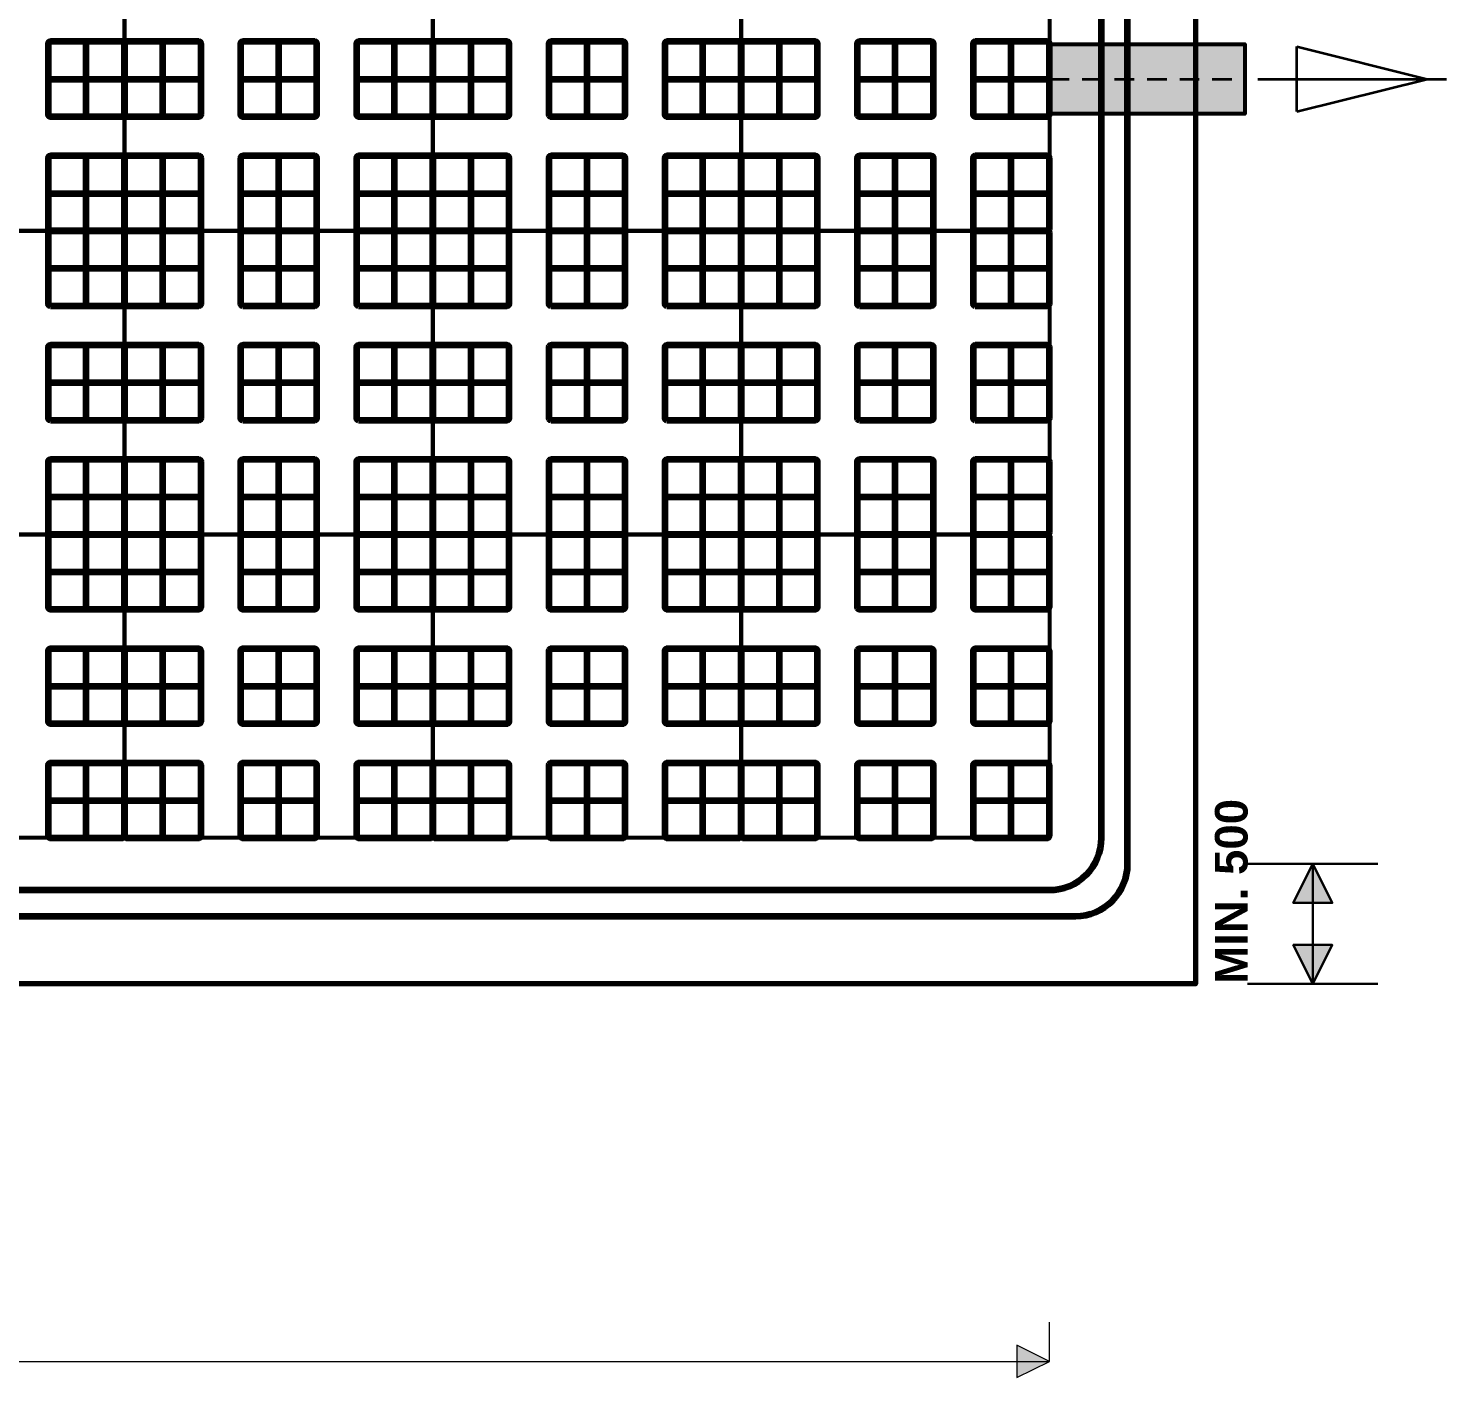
# Model space of a CAD drawing. Header units: millimetres. Extents: x 0 to 286, y 0 to 148.
# Drawn here: x 201 to 277.9, y 0.3 to 73.4 of the extents above; entities that cross this region are included whole.
import ezdxf

# ---------------------------------------------------------------- set-up
doc = ezdxf.new("R2010")
doc.units = ezdxf.units.MM
doc.linetypes.add('DASH_3_2', pattern=[1.763889, 1.058333, -0.705556])
for name, color, linetype in [('FILL', 7, 'Continuous'), ('LINES', 7, 'Continuous'), ('TEXT', 7, 'Continuous')]:
    doc.layers.add(name, color=color, linetype=linetype)
doc.styles.add('ARIAL_BOLD', font='arialbd.ttf')

msp = doc.modelspace()

# ---------------------------------------------------------------- hatches: boundary and pattern name
at = {"layer": 'FILL', "true_color": 0xbfbfbf}
msp.add_hatch(color=7, dxfattribs=at).paths.add_polyline_path([(256.336, 72.561), (266.919, 72.561), (266.919, 68.781), (256.336, 68.781)])
at = {"layer": 'FILL'}
for points in [[(270.598, 28.128), (269.54, 26.012), (271.657, 26.012)], [(270.598, 21.627), (269.54, 23.744), (271.657, 23.744)], [(256.336, 1.166), (254.572, 2.048), (254.572, 0.284)]]:
    msp.add_hatch(color=7, dxfattribs=at).paths.add_polyline_path(points)

# ---------------------------------------------------------------- linework, layer by layer
at = {"layer": 'LINES', "lineweight": 106}
for p, q in [((204.147, 68.642), (204.147, 72.701)), ((208.29, 68.642), (208.29, 72.701)), ((214.571, 68.642), (214.571, 72.701)), ((220.853, 68.642), (220.853, 72.701)), ((224.996, 68.642), (224.996, 72.701)), ((231.277, 68.642), (231.277, 72.701)), ((237.559, 68.642), (237.559, 72.701)), ((241.702, 68.642), (241.702, 72.701)), ((247.983, 68.642), (247.983, 72.701)), ((254.265, 68.642), (254.265, 72.701)), ((202.075, 70.671), (206.218, 70.671)), ((206.218, 70.671), (210.361, 70.671)), ((212.5, 70.671), (216.643, 70.671)), ((218.781, 70.671), (222.924, 70.671)), ((222.924, 70.671), (227.067, 70.671)), ((229.206, 70.671), (233.349, 70.671)), ((235.487, 70.671), (239.63, 70.671)), ((239.63, 70.671), (243.773, 70.671)), ((245.912, 70.671), (250.055, 70.671)), ((252.193, 70.671), (256.336, 70.671)), ((204.147, 62.445), (204.147, 66.503)), ((208.29, 62.445), (208.29, 66.503)), ((214.571, 62.445), (214.571, 66.503)), ((220.853, 62.445), (220.853, 66.503)), ((224.996, 62.445), (224.996, 66.503)), ((231.277, 62.445), (231.277, 66.503)), ((237.559, 62.445), (237.559, 66.503)), ((241.702, 62.445), (241.702, 66.503)), ((247.983, 62.445), (247.983, 66.503)), ((254.265, 62.445), (254.265, 66.503)), ((202.075, 64.474), (206.218, 64.474)), ((206.218, 64.474), (210.361, 64.474)), ((212.5, 64.474), (216.643, 64.474)), ((218.781, 64.474), (222.924, 64.474)), ((222.924, 64.474), (227.067, 64.474)), ((229.206, 64.474), (233.349, 64.474)), ((235.487, 64.474), (239.63, 64.474)), ((239.63, 64.474), (243.773, 64.474)), ((245.912, 64.474), (250.055, 64.474)), ((252.193, 64.474), (256.336, 64.474)), ((204.147, 58.387), (204.147, 62.445)), ((208.29, 58.387), (208.29, 62.445)), ((214.571, 58.387), (214.571, 62.445)), ((220.853, 58.387), (220.853, 62.445)), ((224.996, 58.387), (224.996, 62.445)), ((231.277, 58.387), (231.277, 62.445)), ((237.559, 58.387), (237.559, 62.445)), ((241.702, 58.387), (241.702, 62.445)), ((247.983, 58.387), (247.983, 62.445)), ((254.265, 58.387), (254.265, 62.445)), ((202.075, 60.416), (206.218, 60.416)), ((206.218, 60.416), (210.361, 60.416)), ((212.5, 60.416), (216.643, 60.416)), ((218.781, 60.416), (222.924, 60.416)), ((222.924, 60.416), (227.067, 60.416)), ((229.206, 60.416), (233.349, 60.416)), ((235.487, 60.416), (239.63, 60.416)), ((239.63, 60.416), (243.773, 60.416)), ((245.912, 60.416), (250.055, 60.416)), ((252.193, 60.416), (256.336, 60.416)), ((204.147, 52.189), (204.147, 56.248)), ((208.29, 52.189), (208.29, 56.248)), ((214.571, 52.189), (214.571, 56.248)), ((220.853, 52.189), (220.853, 56.248)), ((224.996, 52.189), (224.996, 56.248)), ((231.277, 52.189), (231.277, 56.248)), ((237.559, 52.189), (237.559, 56.248)), ((241.702, 52.189), (241.702, 56.248)), ((247.983, 52.189), (247.983, 56.248)), ((254.265, 52.189), (254.265, 56.248)), ((202.075, 54.219), (206.218, 54.219)), ((206.218, 54.219), (210.361, 54.219)), ((212.5, 54.219), (216.643, 54.219)), ((218.781, 54.219), (222.924, 54.219)), ((222.924, 54.219), (227.067, 54.219)), ((229.206, 54.219), (233.349, 54.219)), ((235.487, 54.219), (239.63, 54.219)), ((239.63, 54.219), (243.773, 54.219)), ((245.912, 54.219), (250.055, 54.219)), ((252.193, 54.219), (256.336, 54.219)), ((204.147, 45.992), (204.147, 50.051)), ((208.29, 45.992), (208.29, 50.051)), ((214.571, 45.992), (214.571, 50.051)), ((220.853, 45.992), (220.853, 50.051)), ((224.996, 45.992), (224.996, 50.051)), ((231.277, 45.992), (231.277, 50.051)), ((237.559, 45.992), (237.559, 50.051)), ((241.702, 45.992), (241.702, 50.051)), ((247.983, 45.992), (247.983, 50.051)), ((254.265, 45.992), (254.265, 50.051)), ((202.075, 48.021), (206.218, 48.021)), ((206.218, 48.021), (210.361, 48.021)), ((212.5, 48.021), (216.643, 48.021)), ((218.781, 48.021), (222.924, 48.021)), ((222.924, 48.021), (227.067, 48.021)), ((229.206, 48.021), (233.349, 48.021)), ((235.487, 48.021), (239.63, 48.021)), ((239.63, 48.021), (243.773, 48.021)), ((245.912, 48.021), (250.055, 48.021)), ((252.193, 48.021), (256.336, 48.021)), ((204.147, 41.934), (204.147, 45.992)), ((208.29, 41.934), (208.29, 45.992)), ((214.571, 41.934), (214.571, 45.992)), ((220.853, 41.934), (220.853, 45.992)), ((224.996, 41.934), (224.996, 45.992)), ((231.277, 41.934), (231.277, 45.992)), ((237.559, 41.934), (237.559, 45.992)), ((241.702, 41.934), (241.702, 45.992)), ((247.983, 41.934), (247.983, 45.992)), ((254.265, 41.934), (254.265, 45.992)), ((202.075, 43.963), (206.218, 43.963)), ((206.218, 43.963), (210.361, 43.963)), ((212.5, 43.963), (216.643, 43.963)), ((218.781, 43.963), (222.924, 43.963)), ((222.924, 43.963), (227.067, 43.963)), ((229.206, 43.963), (233.349, 43.963)), ((235.487, 43.963), (239.63, 43.963)), ((239.63, 43.963), (243.773, 43.963)), ((245.912, 43.963), (250.055, 43.963)), ((252.193, 43.963), (256.336, 43.963)), ((204.147, 35.737), (204.147, 39.795)), ((208.29, 35.737), (208.29, 39.795)), ((214.571, 35.737), (214.571, 39.795)), ((220.853, 35.737), (220.853, 39.795)), ((224.996, 35.737), (224.996, 39.795)), ((231.277, 35.737), (231.277, 39.795)), ((237.559, 35.737), (237.559, 39.795)), ((241.702, 35.737), (241.702, 39.795)), ((247.983, 35.737), (247.983, 39.795)), ((254.265, 35.737), (254.265, 39.795)), ((202.075, 37.766), (206.218, 37.766)), ((206.218, 37.766), (210.361, 37.766)), ((212.5, 37.766), (216.643, 37.766)), ((218.781, 37.766), (222.924, 37.766)), ((222.924, 37.766), (227.067, 37.766)), ((229.206, 37.766), (233.349, 37.766)), ((235.487, 37.766), (239.63, 37.766)), ((239.63, 37.766), (243.773, 37.766)), ((245.912, 37.766), (250.055, 37.766)), ((252.193, 37.766), (256.336, 37.766)), ((204.147, 29.54), (204.147, 33.598)), ((208.29, 29.54), (208.29, 33.598)), ((214.571, 29.54), (214.571, 33.598)), ((220.853, 29.54), (220.853, 33.598)), ((224.996, 29.54), (224.996, 33.598)), ((231.277, 29.54), (231.277, 33.598)), ((237.559, 29.54), (237.559, 33.598)), ((241.702, 29.54), (241.702, 33.598)), ((247.983, 29.54), (247.983, 33.598)), ((254.265, 29.54), (254.265, 33.598)), ((202.075, 31.569), (206.218, 31.569)), ((206.218, 31.569), (210.361, 31.569)), ((212.5, 31.569), (216.643, 31.569)), ((218.781, 31.569), (222.924, 31.569)), ((222.924, 31.569), (227.067, 31.569)), ((229.206, 31.569), (233.349, 31.569)), ((235.487, 31.569), (239.63, 31.569)), ((239.63, 31.569), (243.773, 31.569)), ((245.912, 31.569), (250.055, 31.569)), ((252.193, 31.569), (256.336, 31.569))]:
    msp.add_line(p, q, dxfattribs=at)
at = {"layer": 'LINES', "lineweight": 35, "true_color": 0x0000ff}
for p, q in [((269.742, 72.435), (276.797, 70.671)), ((269.742, 68.907), (269.742, 72.435)), ((267.625, 70.671), (277.856, 70.671)), ((269.742, 68.907), (276.797, 70.671))]:
    msp.add_line(p, q, dxfattribs=at)
at = {"layer": 'LINES', "linetype": 'DASH_3_2', "lineweight": 35, "true_color": 0x999999}
msp.add_line((256.336, 70.671), (266.919, 70.671), dxfattribs=at)
at = {"layer": 'LINES', "lineweight": 30}
for p, q in [((267.071, 28.128), (274.126, 28.128)), ((270.598, 21.627), (270.598, 28.128)), ((267.071, 21.627), (274.126, 21.627))]:
    msp.add_line(p, q, dxfattribs=at)
at = {"layer": 'LINES', "lineweight": 20}
for p, q in [((256.336, 1.166), (256.336, 3.283)), ((39.158, 1.166), (256.336, 1.166))]:
    msp.add_line(p, q, dxfattribs=at)
at = {"layer": 'LINES', "lineweight": 70, "true_color": 0xff0000}
msp.add_lwpolyline([(31.246, 136.168), (264.248, 136.168), (264.248, 21.627), (31.246, 21.627)], close=True, dxfattribs=at)
at = {"layer": 'LINES', "lineweight": 90}
for points in [[(37.747, 25.306), (257.747, 25.306, 0.414214), (260.569, 28.128), (260.569, 129.667, 0.414214), (257.747, 132.489), (37.747, 132.489, 0.414214), (34.925, 129.667), (34.925, 28.128, 0.414214)], [(39.158, 26.717), (256.336, 26.717, 0.414214), (259.158, 29.54), (259.158, 128.256, 0.414214), (256.336, 131.078), (39.158, 131.078, 0.414214), (36.336, 128.256), (36.336, 29.54, 0.414214)]]:
    msp.add_lwpolyline(points, format="xyb", close=True, dxfattribs=at)
at = {"layer": 'LINES', "lineweight": 53}
for points in [[(189.512, 78.898), (206.218, 78.898), (206.218, 62.445), (189.512, 62.445)], [(206.218, 78.898), (222.924, 78.898), (222.924, 62.445), (206.218, 62.445)], [(222.924, 78.898), (239.63, 78.898), (239.63, 62.445), (222.924, 62.445)], [(239.63, 78.898), (256.336, 78.898), (256.336, 62.445), (239.63, 62.445)], [(256.336, 72.561), (266.919, 72.561), (266.919, 68.781), (256.336, 68.781)], [(189.512, 62.445), (206.218, 62.445), (206.218, 45.992), (189.512, 45.992)], [(206.218, 62.445), (222.924, 62.445), (222.924, 45.992), (206.218, 45.992)], [(222.924, 62.445), (239.63, 62.445), (239.63, 45.992), (222.924, 45.992)], [(239.63, 62.445), (256.336, 62.445), (256.336, 45.992), (239.63, 45.992)], [(189.512, 45.992), (206.218, 45.992), (206.218, 29.54), (189.512, 29.54)], [(206.218, 45.992), (222.924, 45.992), (222.924, 29.54), (206.218, 29.54)], [(222.924, 45.992), (239.63, 45.992), (239.63, 29.54), (222.924, 29.54)], [(239.63, 45.992), (256.336, 45.992), (256.336, 29.54), (239.63, 29.54)]]:
    msp.add_lwpolyline(points, close=True, dxfattribs=at)
at = {"layer": 'LINES', "lineweight": 106}
for points in [[(202.197, 68.642), (206.096, 68.642, 0.414214), (206.218, 68.764), (206.218, 72.579, 0.41411), (206.096, 72.701), (202.197, 72.701, 0.414317), (202.075, 72.579), (202.075, 68.764, 0.414214)], [(206.34, 68.642), (210.239, 68.642, 0.414214), (210.361, 68.764), (210.361, 72.579, 0.41411), (210.239, 72.701), (206.34, 72.701, 0.414317), (206.218, 72.579), (206.218, 68.764, 0.414214)], [(212.622, 68.642), (216.521, 68.642, 0.414214), (216.643, 68.764), (216.643, 72.579, 0.41411), (216.521, 72.701), (212.622, 72.701, 0.414265), (212.5, 72.579), (212.5, 68.764, 0.414265)], [(218.903, 68.642), (222.802, 68.642, 0.41411), (222.924, 68.764), (222.924, 72.579, 0.414214), (222.802, 72.701), (218.903, 72.701, 0.414317), (218.781, 72.579), (218.781, 68.764, 0.414214)], [(223.046, 68.642), (226.945, 68.642, 0.414214), (227.067, 68.764), (227.067, 72.579, 0.41411), (226.945, 72.701), (223.046, 72.701, 0.414317), (222.924, 72.579), (222.924, 68.764, 0.414214)], [(229.327, 68.642), (233.227, 68.642, 0.41411), (233.349, 68.764), (233.349, 72.579, 0.414214), (233.227, 72.701), (229.327, 72.701, 0.414317), (229.206, 72.579), (229.206, 68.764, 0.414214)], [(235.609, 68.642), (239.508, 68.642, 0.414214), (239.63, 68.764), (239.63, 72.579, 0.41411), (239.508, 72.701), (235.609, 72.701, 0.414214), (235.487, 72.579), (235.487, 68.764, 0.414317)], [(239.752, 68.642), (243.651, 68.642, 0.41411), (243.773, 68.764), (243.773, 72.579, 0.414214), (243.651, 72.701), (239.752, 72.701, 0.414317), (239.63, 72.579), (239.63, 68.764, 0.414214)], [(246.033, 68.642), (249.933, 68.642, 0.414214), (250.055, 68.764), (250.055, 72.579, 0.41411), (249.933, 72.701), (246.033, 72.701, 0.414214), (245.912, 72.579), (245.912, 68.764, 0.414317)], [(252.315, 68.642), (256.214, 68.642, 0.414214), (256.336, 68.764), (256.336, 72.579, 0.41411), (256.214, 72.701), (252.315, 72.701, 0.414317), (252.193, 72.579), (252.193, 68.764, 0.414214)], [(202.197, 62.445), (206.096, 62.445, 0.414214), (206.218, 62.567), (206.218, 66.382, 0.414214), (206.096, 66.503), (202.197, 66.503, 0.414214), (202.075, 66.382), (202.075, 62.567, 0.414214)], [(206.34, 62.445), (210.239, 62.445, 0.414214), (210.361, 62.567), (210.361, 66.382, 0.414214), (210.239, 66.503), (206.34, 66.503, 0.414214), (206.218, 66.382), (206.218, 62.567, 0.414214)], [(212.622, 62.445), (216.521, 62.445, 0.414214), (216.643, 62.567), (216.643, 66.382, 0.414214), (216.521, 66.503), (212.622, 66.503, 0.414162), (212.5, 66.382), (212.5, 62.567, 0.414265)], [(218.903, 62.445), (222.802, 62.445, 0.41411), (222.924, 62.567), (222.924, 66.382, 0.414317), (222.802, 66.503), (218.903, 66.503, 0.414214), (218.781, 66.382), (218.781, 62.567, 0.414214)], [(223.046, 62.445), (226.945, 62.445, 0.414214), (227.067, 62.567), (227.067, 66.382, 0.414214), (226.945, 66.503), (223.046, 66.503, 0.414214), (222.924, 66.382), (222.924, 62.567, 0.414214)], [(229.327, 62.445), (233.227, 62.445, 0.41411), (233.349, 62.567), (233.349, 66.382, 0.414317), (233.227, 66.503), (229.327, 66.503, 0.414214), (229.206, 66.382), (229.206, 62.567, 0.414214)], [(235.609, 62.445), (239.508, 62.445, 0.414214), (239.63, 62.567), (239.63, 66.382, 0.414214), (239.508, 66.503), (235.609, 66.503, 0.41411), (235.487, 66.382), (235.487, 62.567, 0.414317)], [(239.752, 62.445), (243.651, 62.445, 0.41411), (243.773, 62.567), (243.773, 66.382, 0.414317), (243.651, 66.503), (239.752, 66.503, 0.414214), (239.63, 66.382), (239.63, 62.567, 0.414214)], [(246.033, 62.445), (249.933, 62.445, 0.414214), (250.055, 62.567), (250.055, 66.382, 0.414214), (249.933, 66.503), (246.033, 66.503, 0.41411), (245.912, 66.382), (245.912, 62.567, 0.414317)], [(252.315, 62.445), (256.214, 62.445, 0.414214), (256.336, 62.567), (256.336, 66.382, 0.414214), (256.214, 66.503), (252.315, 66.503, 0.414214), (252.193, 66.382), (252.193, 62.567, 0.414214)], [(202.197, 58.387), (206.096, 58.387, 0.414317), (206.218, 58.508), (206.218, 62.323, 0.414214), (206.096, 62.445), (202.197, 62.445, 0.414214), (202.075, 62.323), (202.075, 58.508, 0.41411)], [(206.34, 58.387), (210.239, 58.387, 0.414317), (210.361, 58.508), (210.361, 62.323, 0.414214), (210.239, 62.445), (206.34, 62.445, 0.414214), (206.218, 62.323), (206.218, 58.508, 0.41411)], [(212.622, 58.387), (216.521, 58.387, 0.414317), (216.643, 58.508), (216.643, 62.323, 0.414214), (216.521, 62.445), (212.622, 62.445, 0.414162), (212.5, 62.323), (212.5, 58.508, 0.414162)], [(218.903, 58.387), (222.802, 58.387, 0.414214), (222.924, 58.508), (222.924, 62.323, 0.414317), (222.802, 62.445), (218.903, 62.445, 0.414214), (218.781, 62.323), (218.781, 58.508, 0.41411)], [(223.046, 58.387), (226.945, 58.387, 0.414317), (227.067, 58.508), (227.067, 62.323, 0.414214), (226.945, 62.445), (223.046, 62.445, 0.414214), (222.924, 62.323), (222.924, 58.508, 0.41411)], [(229.327, 58.387), (233.227, 58.387, 0.414214), (233.349, 58.508), (233.349, 62.323, 0.414317), (233.227, 62.445), (229.327, 62.445, 0.414214), (229.206, 62.323), (229.206, 58.508, 0.41411)], [(235.609, 58.387), (239.508, 58.387, 0.414317), (239.63, 58.508), (239.63, 62.323, 0.414214), (239.508, 62.445), (235.609, 62.445, 0.41411), (235.487, 62.323), (235.487, 58.508, 0.414214)], [(239.752, 58.387), (243.651, 58.387, 0.414214), (243.773, 58.508), (243.773, 62.323, 0.414317), (243.651, 62.445), (239.752, 62.445, 0.414214), (239.63, 62.323), (239.63, 58.508, 0.41411)], [(246.033, 58.387), (249.933, 58.387, 0.414317), (250.055, 58.508), (250.055, 62.323, 0.414214), (249.933, 62.445), (246.033, 62.445, 0.41411), (245.912, 62.323), (245.912, 58.508, 0.414214)], [(252.315, 58.387), (256.214, 58.387, 0.414317), (256.336, 58.508), (256.336, 62.323, 0.414214), (256.214, 62.445), (252.315, 62.445, 0.414214), (252.193, 62.323), (252.193, 58.508, 0.41411)], [(202.197, 52.189), (206.096, 52.189, 0.414214), (206.218, 52.311), (206.218, 56.126, 0.414162), (206.096, 56.248), (202.197, 56.248, 0.414265), (202.075, 56.126), (202.075, 52.311, 0.414214)], [(206.34, 52.189), (210.239, 52.189, 0.414214), (210.361, 52.311), (210.361, 56.126, 0.414162), (210.239, 56.248), (206.34, 56.248, 0.414265), (206.218, 56.126), (206.218, 52.311, 0.414214)], [(212.622, 52.189), (216.521, 52.189, 0.414214), (216.643, 52.311), (216.643, 56.126, 0.414162), (216.521, 56.248), (212.622, 56.248, 0.414214), (212.5, 56.126), (212.5, 52.311, 0.414265)], [(218.903, 52.189), (222.802, 52.189, 0.41411), (222.924, 52.311), (222.924, 56.126, 0.414265), (222.802, 56.248), (218.903, 56.248, 0.414265), (218.781, 56.126), (218.781, 52.311, 0.414214)], [(223.046, 52.189), (226.945, 52.189, 0.414214), (227.067, 52.311), (227.067, 56.126, 0.414162), (226.945, 56.248), (223.046, 56.248, 0.414265), (222.924, 56.126), (222.924, 52.311, 0.414214)], [(229.327, 52.189), (233.227, 52.189, 0.41411), (233.349, 52.311), (233.349, 56.126, 0.414265), (233.227, 56.248), (229.327, 56.248, 0.414265), (229.206, 56.126), (229.206, 52.311, 0.414214)], [(235.609, 52.189), (239.508, 52.189, 0.414214), (239.63, 52.311), (239.63, 56.126, 0.414162), (239.508, 56.248), (235.609, 56.248, 0.414162), (235.487, 56.126), (235.487, 52.311, 0.414317)], [(239.752, 52.189), (243.651, 52.189, 0.41411), (243.773, 52.311), (243.773, 56.126, 0.414265), (243.651, 56.248), (239.752, 56.248, 0.414265), (239.63, 56.126), (239.63, 52.311, 0.414214)], [(246.033, 52.189), (249.933, 52.189, 0.414214), (250.055, 52.311), (250.055, 56.126, 0.414162), (249.933, 56.248), (246.033, 56.248, 0.414162), (245.912, 56.126), (245.912, 52.311, 0.414317)], [(252.315, 52.189), (256.214, 52.189, 0.414214), (256.336, 52.311), (256.336, 56.126, 0.414162), (256.214, 56.248), (252.315, 56.248, 0.414265), (252.193, 56.126), (252.193, 52.311, 0.414214)], [(202.197, 45.992), (206.096, 45.992, 0.414214), (206.218, 46.114), (206.218, 49.929, 0.414214), (206.096, 50.051), (202.197, 50.051, 0.414214), (202.075, 49.929), (202.075, 46.114, 0.414214)], [(206.34, 45.992), (210.239, 45.992, 0.414214), (210.361, 46.114), (210.361, 49.929, 0.414214), (210.239, 50.051), (206.34, 50.051, 0.414214), (206.218, 49.929), (206.218, 46.114, 0.414214)], [(212.622, 45.992), (216.521, 45.992, 0.414214), (216.643, 46.114), (216.643, 49.929, 0.414214), (216.521, 50.051), (212.622, 50.051, 0.414162), (212.5, 49.929), (212.5, 46.114, 0.414265)], [(218.903, 45.992), (222.802, 45.992, 0.41411), (222.924, 46.114), (222.924, 49.929, 0.414317), (222.802, 50.051), (218.903, 50.051, 0.414214), (218.781, 49.929), (218.781, 46.114, 0.414214)], [(223.046, 45.992), (226.945, 45.992, 0.414214), (227.067, 46.114), (227.067, 49.929, 0.414214), (226.945, 50.051), (223.046, 50.051, 0.414214), (222.924, 49.929), (222.924, 46.114, 0.414214)], [(229.327, 45.992), (233.227, 45.992, 0.41411), (233.349, 46.114), (233.349, 49.929, 0.414317), (233.227, 50.051), (229.327, 50.051, 0.414214), (229.206, 49.929), (229.206, 46.114, 0.414214)], [(235.609, 45.992), (239.508, 45.992, 0.414214), (239.63, 46.114), (239.63, 49.929, 0.414214), (239.508, 50.051), (235.609, 50.051, 0.41411), (235.487, 49.929), (235.487, 46.114, 0.414317)], [(239.752, 45.992), (243.651, 45.992, 0.41411), (243.773, 46.114), (243.773, 49.929, 0.414317), (243.651, 50.051), (239.752, 50.051, 0.414214), (239.63, 49.929), (239.63, 46.114, 0.414214)], [(246.033, 45.992), (249.933, 45.992, 0.414214), (250.055, 46.114), (250.055, 49.929, 0.414214), (249.933, 50.051), (246.033, 50.051, 0.41411), (245.912, 49.929), (245.912, 46.114, 0.414317)], [(252.315, 45.992), (256.214, 45.992, 0.414214), (256.336, 46.114), (256.336, 49.929, 0.414214), (256.214, 50.051), (252.315, 50.051, 0.414214), (252.193, 49.929), (252.193, 46.114, 0.414214)], [(202.197, 41.934), (206.096, 41.934, 0.414214), (206.218, 42.056), (206.218, 45.871, 0.414214), (206.096, 45.992), (202.197, 45.992, 0.414214), (202.075, 45.871), (202.075, 42.056, 0.414214)], [(206.34, 41.934), (210.239, 41.934, 0.414214), (210.361, 42.056), (210.361, 45.871, 0.414214), (210.239, 45.992), (206.34, 45.992, 0.414214), (206.218, 45.871), (206.218, 42.056, 0.414214)], [(212.622, 41.934), (216.521, 41.934, 0.414214), (216.643, 42.056), (216.643, 45.871, 0.414214), (216.521, 45.992), (212.622, 45.992, 0.414162), (212.5, 45.871), (212.5, 42.056, 0.414265)], [(218.903, 41.934), (222.802, 41.934, 0.41411), (222.924, 42.056), (222.924, 45.871, 0.414317), (222.802, 45.992), (218.903, 45.992, 0.414214), (218.781, 45.871), (218.781, 42.056, 0.414214)], [(223.046, 41.934), (226.945, 41.934, 0.414214), (227.067, 42.056), (227.067, 45.871, 0.414214), (226.945, 45.992), (223.046, 45.992, 0.414214), (222.924, 45.871), (222.924, 42.056, 0.414214)], [(229.327, 41.934), (233.227, 41.934, 0.41411), (233.349, 42.056), (233.349, 45.871, 0.414317), (233.227, 45.992), (229.327, 45.992, 0.414214), (229.206, 45.871), (229.206, 42.056, 0.414214)], [(235.609, 41.934), (239.508, 41.934, 0.414214), (239.63, 42.056), (239.63, 45.871, 0.414214), (239.508, 45.992), (235.609, 45.992, 0.41411), (235.487, 45.871), (235.487, 42.056, 0.414317)], [(239.752, 41.934), (243.651, 41.934, 0.41411), (243.773, 42.056), (243.773, 45.871, 0.414317), (243.651, 45.992), (239.752, 45.992, 0.414214), (239.63, 45.871), (239.63, 42.056, 0.414214)], [(246.033, 41.934), (249.933, 41.934, 0.414214), (250.055, 42.056), (250.055, 45.871, 0.414214), (249.933, 45.992), (246.033, 45.992, 0.41411), (245.912, 45.871), (245.912, 42.056, 0.414317)], [(252.315, 41.934), (256.214, 41.934, 0.414214), (256.336, 42.056), (256.336, 45.871, 0.414214), (256.214, 45.992), (252.315, 45.992, 0.414214), (252.193, 45.871), (252.193, 42.056, 0.414214)], [(202.197, 35.737), (206.096, 35.737, 0.414214), (206.218, 35.858), (206.218, 39.673, 0.41411), (206.096, 39.795), (202.197, 39.795, 0.414317), (202.075, 39.673), (202.075, 35.858, 0.414214)], [(206.34, 35.737), (210.239, 35.737, 0.414214), (210.361, 35.858), (210.361, 39.673, 0.41411), (210.239, 39.795), (206.34, 39.795, 0.414317), (206.218, 39.673), (206.218, 35.858, 0.414214)], [(212.622, 35.737), (216.521, 35.737, 0.414214), (216.643, 35.858), (216.643, 39.673, 0.41411), (216.521, 39.795), (212.622, 39.795, 0.414265), (212.5, 39.673), (212.5, 35.858, 0.414265)], [(218.903, 35.737), (222.802, 35.737, 0.41411), (222.924, 35.858), (222.924, 39.673, 0.414214), (222.802, 39.795), (218.903, 39.795, 0.414317), (218.781, 39.673), (218.781, 35.858, 0.414214)], [(223.046, 35.737), (226.945, 35.737, 0.414214), (227.067, 35.858), (227.067, 39.673, 0.41411), (226.945, 39.795), (223.046, 39.795, 0.414317), (222.924, 39.673), (222.924, 35.858, 0.414214)], [(229.327, 35.737), (233.227, 35.737, 0.41411), (233.349, 35.858), (233.349, 39.673, 0.414214), (233.227, 39.795), (229.327, 39.795, 0.414317), (229.206, 39.673), (229.206, 35.858, 0.414214)], [(235.609, 35.737), (239.508, 35.737, 0.414214), (239.63, 35.858), (239.63, 39.673, 0.41411), (239.508, 39.795), (235.609, 39.795, 0.414214), (235.487, 39.673), (235.487, 35.858, 0.414317)], [(239.752, 35.737), (243.651, 35.737, 0.41411), (243.773, 35.858), (243.773, 39.673, 0.414214), (243.651, 39.795), (239.752, 39.795, 0.414317), (239.63, 39.673), (239.63, 35.858, 0.414214)], [(246.033, 35.737), (249.933, 35.737, 0.414214), (250.055, 35.858), (250.055, 39.673, 0.41411), (249.933, 39.795), (246.033, 39.795, 0.414214), (245.912, 39.673), (245.912, 35.858, 0.414317)], [(252.315, 35.737), (256.214, 35.737, 0.414214), (256.336, 35.858), (256.336, 39.673, 0.41411), (256.214, 39.795), (252.315, 39.795, 0.414317), (252.193, 39.673), (252.193, 35.858, 0.414214)], [(202.197, 29.54), (206.096, 29.54, 0.414214), (206.218, 29.661), (206.218, 33.476, 0.414214), (206.096, 33.598), (202.197, 33.598, 0.414214), (202.075, 33.476), (202.075, 29.661, 0.414214)], [(206.34, 29.54), (210.239, 29.54, 0.414214), (210.361, 29.661), (210.361, 33.476, 0.414214), (210.239, 33.598), (206.34, 33.598, 0.414214), (206.218, 33.476), (206.218, 29.661, 0.414214)], [(212.622, 29.54), (216.521, 29.54, 0.414214), (216.643, 29.661), (216.643, 33.476, 0.414214), (216.521, 33.598), (212.622, 33.598, 0.414162), (212.5, 33.476), (212.5, 29.661, 0.414265)], [(218.903, 29.54), (222.802, 29.54, 0.41411), (222.924, 29.661), (222.924, 33.476, 0.414317), (222.802, 33.598), (218.903, 33.598, 0.414214), (218.781, 33.476), (218.781, 29.661, 0.414214)], [(223.046, 29.54), (226.945, 29.54, 0.414214), (227.067, 29.661), (227.067, 33.476, 0.414214), (226.945, 33.598), (223.046, 33.598, 0.414214), (222.924, 33.476), (222.924, 29.661, 0.414214)], [(229.327, 29.54), (233.227, 29.54, 0.41411), (233.349, 29.661), (233.349, 33.476, 0.414317), (233.227, 33.598), (229.327, 33.598, 0.414214), (229.206, 33.476), (229.206, 29.661, 0.414214)], [(235.609, 29.54), (239.508, 29.54, 0.414214), (239.63, 29.661), (239.63, 33.476, 0.414214), (239.508, 33.598), (235.609, 33.598, 0.41411), (235.487, 33.476), (235.487, 29.661, 0.414317)], [(239.752, 29.54), (243.651, 29.54, 0.41411), (243.773, 29.661), (243.773, 33.476, 0.414317), (243.651, 33.598), (239.752, 33.598, 0.414214), (239.63, 33.476), (239.63, 29.661, 0.414214)], [(246.033, 29.54), (249.933, 29.54, 0.414214), (250.055, 29.661), (250.055, 33.476, 0.414214), (249.933, 33.598), (246.033, 33.598, 0.41411), (245.912, 33.476), (245.912, 29.661, 0.414317)], [(252.315, 29.54), (256.214, 29.54, 0.414214), (256.336, 29.661), (256.336, 33.476, 0.414214), (256.214, 33.598), (252.315, 33.598, 0.414214), (252.193, 33.476), (252.193, 29.661, 0.414214)]]:
    msp.add_lwpolyline(points, format="xyb", close=True, dxfattribs=at)
at = {"layer": 'LINES', "lineweight": 30}
for points in [[(270.598, 28.128), (269.54, 26.012), (271.657, 26.012)], [(270.598, 21.627), (269.54, 23.744), (271.657, 23.744)]]:
    msp.add_lwpolyline(points, close=True, dxfattribs=at)
at = {"layer": 'LINES', "lineweight": 20}
msp.add_lwpolyline([(256.336, 1.166), (254.572, 2.048), (254.572, 0.284)], close=True, dxfattribs=at)

# ---------------------------------------------------------------- texts
at = {"layer": 'TEXT', "style": 'ARIAL_BOLD'}
msp.add_text('MIN. 500', height=1.7681, rotation=90, dxfattribs=at).set_placement((267.071, 21.632))

doc.saveas('drawing.dxf')
